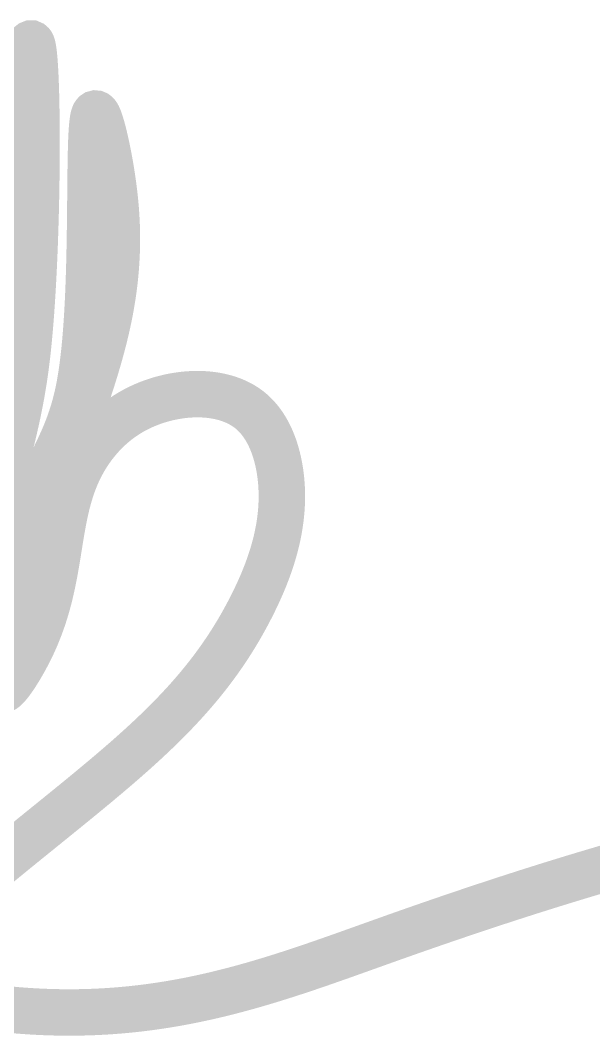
# Model space of a CAD drawing. Header units: millimetres. Extents: x -182770 to 489476, y -561170 to -280028.
# Drawn here: x 114323 to 114723, y -526394 to -525686 of the extents above; entities that cross this region are included whole.
import ezdxf
from ezdxf.enums import TextEntityAlignment as Align

# ---------------------------------------------------------------- set-up
doc = ezdxf.new("R2010")
doc.units = ezdxf.units.MM
doc.header["$MEASUREMENT"] = 0
for name, color, linetype, lineweight in [('LC Dim', 8, 'Continuous', 18), ('LC ISO', 153, 'Continuous', 13), ('LC Net thay', 63, 'Continuous', 25), ('LC Text1', 3, 'Continuous', 20)]:
    doc.layers.add(name, color=color, linetype=linetype, lineweight=lineweight)
doc.styles.add('Khungten', font='VHAVAN.TTF', dxfattribs={"width": 0.9, "height": 5000})
doc.styles.add('LC 1', font='VHAVANB.TTF')
doc.styles.add('Title', font='VHBLACK.TTF', dxfattribs={"width": 0.8})

# ---------------------------------------------------------------- blocks, each defined once
blk = doc.blocks.new('a tuan anh')
at = {"layer": 'LC ISO', "const_width": 30}
for points in [[(322.6217990564619, -97.14240423910087), (323.2762156529643, -94.28369632261456), (323.8787287768355, -91.44855349278077), (324.4319153559627, -88.6327320530836), (324.9383523182332, -85.83198830699257), (325.4006165915634, -83.04207855802088), (325.8212851038406, -80.2587591096235), (326.2029347829666, -77.47778626532818), (326.5481425568287, -74.6949163285899), (326.8594853533577, -71.9059056029073), (327.139540100412, -69.10651039177901), (327.3908837259223, -66.29248699867458), (327.616093157776, -63.45959172709263), (327.8177453238604, -60.60358088051726), (327.9984171520919, -57.72021076243254), (328.160685570343, -54.80523767633713), (328.3071275065449, -51.85441792570055), (328.4403198885848, -48.86350781403598), (328.5628396443353, -45.82826364479843), (328.677263701742, -42.74444172150106), (328.7861689886486, -39.60779834762798), (328.8921324330149, -36.41408982666326), (328.9977309626847, -33.15907246209099), (329.1055415055889, -29.83850255739526), (329.2181409896148, -26.44813641608926), (329.3381061285036, -22.98373099704622), (329.4674231565587, -19.44285055817454), (329.6061996607459, -15.82880939141614), (329.7541704498872, -12.14606276246195), (329.9110703328333, -8.399065937002888), (330.0766341183917, -4.592274180758977), (330.2505966153985, -0.7301427594356937), (330.4326926326612, 3.182873061276041), (330.622656979016, 7.142318015699857), (330.8202244632848, 11.14373683810118), (331.0251298942894, 15.18267426278908), (331.2371080808662, 19.25467502405809), (331.4558938318369, 23.35528385621728), (331.6812219560088, 27.48004549357574), (331.9128272622329, 31.62450467041344), (332.3938086560956, 39.95469457974832), (332.8967164840142, 48.31021145862178), (333.4194292166067, 56.65541318143369), (333.9598253244476, 64.95465762258391), (334.2359916661517, 69.07590769827948), (334.5157832781551, 73.17230265645776), (334.7989349692652, 77.23938723141328), (335.0851815483184, 81.27270615744055), (335.3742578241363, 85.26780416886322), (335.6658986055409, 89.22022599996126), (335.9598387013539, 93.12551638504374), (336.2558129204263, 96.97922005839064), (336.5535560715361, 100.7768817543256), (336.852802963549, 104.5140462071286), (337.1532884052867, 108.1862581511232), (337.4547472055565, 111.7890623205894), (337.7569141731801, 115.3180034498218), (337.9081803475274, 117.0533831038338), (338.0595241170086, 118.768626273144), (338.2109123327537, 120.463176049554), (338.362311845849, 122.136475524836), (338.5136895073956, 123.7879677907913), (338.6650121685234, 125.4170959391922), (338.8162466803042, 127.0233030618547), (338.9673598938534, 128.6060322505364), (339.1183186602721, 130.1647265970387), (339.2690898306901, 131.6988291931484), (339.4196402561647, 133.2077831306524), (339.569936787826, 134.6910315013374), (339.7199462767749, 136.1480173969903), (339.8696355741122, 137.5781839093979), (340.0189715309243, 138.980974130347), (340.1679209983558, 140.3558311516244), (340.316450827464, 141.7021980650316), (340.4645278693934, 143.0195179623261), (340.6121189752012, 144.3072339353239), (340.759190996032, 145.5647890758119), (340.9057107829722, 146.7916264755477), (341.0516451871226, 147.9871892263473), (341.1969610595843, 149.1509204199829), (341.3416252514726, 150.2822631482559), (341.4856046138739, 151.3806605029531), (341.6288659979182, 152.4455555758468), (341.7713762546773, 153.4763914587384), (341.9131022352667, 154.4726112434), (342.0540107907873, 155.4336580216332), (342.1940687723545, 156.3589748852246), (342.3332430310547, 157.2480049259466), (342.4715004180034, 158.1001912356005), (342.6088077843015, 158.9149769059877), (342.7451319810643, 159.6918050288659), (342.8804398593493, 160.4301186960365), (343.0146982703154, 161.1293609992863), (343.1478740650346, 161.7889750304021), (343.2799340946076, 162.4084038811852), (343.4108452101646, 162.9870906433935), (343.5405742627627, 163.5244784088281), (343.6690881035465, 164.0200102692907), (343.796353583617, 164.4731293165532), (343.9223375540605, 164.8832786424027), (344.0470068659779, 165.2499013386405), (344.1703283704846, 165.5724404970388), (344.2922689186817, 165.850339209399), (344.4127953616553, 166.0830405674933), (344.5318745505356, 166.2699876631086), (344.6494733364088, 166.4106235880463), (344.7655585703906, 166.5043914340786), (344.8800971035671, 166.5507342930068), (344.9930561592773, 166.5491141731763), (345.1044130205264, 166.4995043326926), (345.2141559406737, 166.402435558266), (345.3222737278556, 166.2584668306226), (345.4287551901652, 166.0681571305322), (345.533589135739, 165.8320654387353), (345.6367643726699, 165.5507507360307), (345.7382697091089, 165.2247720031301), (345.8380939531635, 164.854688220832), (345.9362259129412, 164.4410583698482), (346.0326543965784, 163.9844414309773), (346.1273682121682, 163.4853963849455), (346.2203561678471, 162.944482212537), (346.3116070717224, 162.3622578944778), (346.4011097319308, 161.7392824115523), (346.4888529565796, 161.076114744501), (346.5748255537765, 160.3733138741081), (346.6590163316578, 159.6314387810999), (346.741414098331, 158.8510484462313), (346.8220076619182, 158.0327018502867), (346.9007858305413, 157.1769579740067), (346.9777374123078, 156.2843757981464), (347.0528512153396, 155.355514303461), (347.1261160477588, 154.3909324707201), (347.1975207176874, 153.3911892806791), (347.2670540332329, 152.3568437140784), (347.3347048025316, 151.2884547517024), (347.4004618336912, 150.1865813742916), (347.4643139348191, 149.0517825626011), (347.5262499140372, 147.8846172973863), (347.5862585794675, 146.6856445594167), (347.6443287392322, 145.455423329433), (347.700449201453, 144.1945125882048), (347.7546087742521, 142.903471316502), (347.8067962657369, 141.5828584950505), (347.8570004840149, 140.23323310462), (347.9052102372225, 138.8551541259803), (347.9514143334673, 137.449180539872), (347.9956015808857, 136.0158713270648), (348.0377607875707, 134.5557854683138), (348.0778807616589, 133.0694819443597), (348.1159503112576, 131.5575197359867), (348.1519582445035, 130.0204578239209), (348.1858933694893, 128.4588551889465), (348.2177444943518, 126.8732708118187), (348.2475004271837, 125.264263673278), (348.2751499761362, 123.6323927540798), (348.3006819493312, 121.9782170350081), (348.3240851548471, 120.3022954968037), (348.3453484008351, 118.6051871202071), (348.3644604954025, 116.8874508860026), (348.396186462749, 113.3923307677615), (348.4191735218337, 109.821406988136), (348.4333321375889, 106.1791513931821), (348.4385727749905, 102.4700358289556), (348.4348058989854, 98.69853214151226), (348.4219419744913, 94.8691121768934), (348.3998914664699, 90.98624778118392), (348.3685648398678, 87.0544108004251), (348.3278725596319, 83.07807308068732), (348.2777250907093, 79.06170646801183), (348.2180328980321, 75.00978280845447), (348.1487064465764, 70.92677394810016), (348.0696562012599, 66.81715173297562), (347.9807926270296, 62.68538800915121), (347.773267351673, 54.37332341961155), (347.5254143400525, 46.02635494797141), (347.2365173117432, 37.68025736266281), (346.9058599863201, 29.37080543214688), (346.7246473745618, 25.24100120257935), (346.5327260833583, 21.13377392487018), (346.3300065776566, 17.05359544511884), (346.1163993224036, 13.0049376093375), (345.8918147825607, 8.992272263596533), (345.6561634230602, 5.020071253951755), (345.409355708849, 1.092806426458992), (345.151302104874, -2.785050372796832), (344.8819130760967, -6.60902729780355), (344.6010990874347, -10.37465250247624), (344.3087706038496, -14.07745414075907), (344.0048380903027, -17.71296036659623), (343.6892120117118, -21.2766993339319), (343.5269859058317, -23.03025864376104), (343.3618028330384, -24.76419919671025), (343.1936516014684, -26.47796201199526), (343.0225210192439, -28.17098810887546), (342.848398746326, -29.84273859928362), (342.6712356762146, -31.49331802387314), (342.3074135759671, -34.73448189931514), (341.9302948928089, -37.90173824364319), (341.5391172631935, -41.00238997745328), (341.1331183236471, -44.04374002137047), (340.7115357106522, -47.03309129597619), (340.2736070607061, -49.97774672191008), (339.8185700103058, -52.885009219739), (339.3456621959631, -55.7621817101026), (338.8541212541459, -58.61656711358228), (338.3431848213804, -61.45546835081768), (337.8120905341348, -64.28618834237568), (337.2600760289351, -67.11603000888135), (336.6863789422496, -69.95229627094523), (336.0902369105752, -72.80229004916328), (335.4708875704382, -75.67331426414603), (334.8275685583067, -78.57267183650401), (334.1595175106777, -81.50766568684776), (333.465972064063, -84.48559873577324), (332.7461698549596, -87.51377390387643), (331.9993485198647, -90.5994941117824), (331.2247456952464, -93.7500622801017), (330.826787985774, -95.35194651209167), (330.4215990176308, -96.97278132941574), (330.0090834953444, -98.61347959714476), (329.5891461235005, -100.2749541803641), (329.1616916066559, -101.9581179441302), (328.7266246493527, -103.6638837535284), (328.2838499561767, -105.3931644736294), (327.8332722316845, -107.1468729695189), (327.3747961804474, -108.925922106253), (326.9083265070076, -110.7312247489317), (326.4337679159362, -112.5636937626259), (325.9510561330098, -114.4241282710136), (325.4605793683586, -116.3116683326662), (324.9630682744755, -118.2241984177672), (324.4592619795148, -120.159571919794), (323.9498996116745, -122.1156422322092), (322.9174631700298, -126.0812868619541)], [(322.2462294502475, -177.082234424277), (323.0626974876068, -175.4962627618515), (323.8915017405816, -173.8753313671477), (324.7318571570504, -172.2215812335344), (325.5829786848626, -170.5371533544094), (326.4440812718822, -168.8241887231561), (327.3143798660021, -167.0848283331434), (328.1930894150573, -165.3212131777691), (329.0794248669263, -163.5354842504166), (329.9726011694729, -161.7297825444693), (331.7763361180696, -158.0670247703383), (333.5980138437735, -154.3500678024429), (335.4313539295108, -150.5960395878792), (337.270075958193, -146.8220680737286), (340.9385441761406, -139.2828069349198), (342.7557295312581, -135.5517732044391), (344.5531751610397, -131.8693079626828), (345.4425329485821, -130.0516410085402), (346.3246006483969, -128.2525391567324), (347.1985932083335, -126.4741434006428), (348.0637255762704, -124.7185947336548), (348.9192127000715, -122.9880341491662), (349.7642695275863, -121.2846026405459), (350.5981119278731, -119.6104371318943), (351.4201801756135, -117.966683235034), (352.2304303400742, -116.3522080385737), (353.028890685353, -114.7655597103876), (353.8155894755037, -113.2052864183497), (354.590554974624, -111.6699363303196), (355.353815446826, -110.1580576141714), (356.1053991561639, -108.6681984377792), (356.8453343667206, -107.1989069690317), (357.5736493426084, -105.7487313757738), (358.2903723478958, -104.3162198258797), (358.9955316466803, -102.8999204872525), (360.3712721810298, -100.1101511151792), (361.7010970583651, -97.36780860253202), (362.9852323913365, -94.6612782922748), (364.2239042926813, -91.97894552740036), (365.4173388750351, -89.30919565084332), (366.5657622511208, -86.64041400559654), (367.6694005335739, -83.96098593462375), (368.728479835132, -81.25929678088869), (369.7432262684451, -78.52373188736965), (370.7138659461925, -75.74267659704492), (371.6406249810825, -72.90451625286369), (372.087619917671, -71.46039210524759), (372.5237294857798, -69.99763619780424), (372.9489819495357, -68.51479669836408), (373.3634055729926, -67.01042177483032), (373.7670286202338, -65.48305959506251), (374.1598793553712, -63.93125832692022), (374.5419860424736, -62.35356613830663), (374.9133769456239, -60.74853119705222), (375.2740803289053, -59.11470167104562), (375.6241244564299, -57.45062572817551), (375.9635375922371, -55.75485153630143), (376.292349264113, -54.02594751423749), (376.6106492560357, -52.26344773395977), (376.9186127552239, -50.46825491884374), (377.2164214345103, -48.64137572908658), (377.5042569666693, -46.78381682487088), (377.7823010245193, -44.89658486639382), (378.0507352808781, -42.98068651386711), (378.3097414085642, -41.03712842744426), (378.5595010803663, -39.06691726735153), (378.8001959691173, -37.07105969375698), (379.0320077475917, -35.05056236687233), (379.2551180886367, -33.00643194688018), (379.4697086650413, -30.93967509394861), (379.6759611496091, -28.85129846830387), (379.8740572151728, -26.74230873012857), (380.0641785345215, -24.61371253960533), (380.2465067804733, -22.46651655691676), (380.5885107434297, -18.12035185586137), (380.9015224864997, -13.71186790849606), (381.1869953921705, -9.249117996339919), (381.4463828429143, -4.740155400941148), (381.6811382212036, -0.1930334038333967), (381.8927149095398, 4.384194713493343), (382.0825662903662, 8.983475669447216), (382.2521457461844, 13.59675618255278), (382.5363024126709, 22.83310275398253), (382.6537863882841, 27.44006224925397), (382.756811968793, 32.02880817552796), (382.8468325366557, 36.59128725128539), (382.9253014743736, 41.11944619496353), (382.9936721644044, 45.60523172505782), (383.0533979892207, 50.04059056002006), (383.1059323313239, 54.41746941833117), (383.1527285731572, 58.72781501844293), (383.1952400972077, 62.96357407883625), (383.2153432721097, 65.05096700615832), (383.2349202859768, 67.11669331797748), (383.2541528116417, 69.15974635411112), (383.2732225219079, 71.17911945434753), (383.2923110896081, 73.17380595850409), (383.3116001875023, 75.14279920638364), (383.3312714884523, 77.08509253780358), (383.3515066652326, 78.99967929258128), (383.3724873906613, 80.88555281050503), (383.3943953375565, 82.74170643140678), (383.4174121787219, 84.56713349506026), (383.441719586961, 86.36082734131196), (383.467499235092, 88.12178130995017), (383.494932795933, 89.84898874077771), (383.5242019422731, 91.54144297362654), (383.5554883469304, 93.19813734828494), (383.588973682723, 94.81806520455575), (383.6248396224546, 96.4002198822709), (383.6632678389287, 97.94359472123324), (383.704440004949, 99.44718306123104), (383.7485377933481, 100.9099782420963), (383.7957428769296, 102.3309736036172), (383.8462369284825, 103.7091624856257), (383.9002016208397, 105.0435382279102), (383.95781862679, 106.3330941702879), (384.0192696191662, 107.5768236525764), (384.0847362707573, 108.7737200145639), (384.154400254396, 109.9227765960677), (384.2284432428569, 111.0229867369053), (384.3070469089871, 112.0733437768795), (384.3903929255612, 113.0728410558077), (384.4786629654263, 114.0204719134636), (384.5720387013571, 114.9152296896937), (384.6707018062007, 115.7561077243008), (384.774833952717, 116.5420993570733), (384.8846168137679, 117.2721979278431), (385.0002320621134, 117.9453967763984), (385.1218613706005, 118.5606892425567), (385.2496864120185, 119.1170686661353), (385.3838888591999, 119.6135283869226), (385.5246503849339, 120.0490617447504), (385.672152662024, 120.4226620794216), (385.8265773633029, 120.7333227307245), (385.9881061615597, 120.980037038491), (386.1569207296125, 121.161798342524), (386.3332027402794, 121.2775999826263), (386.5171338663495, 121.3264352986007), (386.7088957806554, 121.3072976302792), (386.9086701560009, 121.2191803174501), (387.1166386651748, 121.0610766999307), (387.3329829809954, 120.8319801175239), (387.5578847762954, 120.5308839100471), (387.7915257238637, 120.1567814172886), (388.0340874965186, 119.7086659790803), (388.2857517670491, 119.1855309352104), (388.5467002083024, 118.586369625511), (388.8170887778542, 117.9102787598094), (389.0966274818638, 117.1581476851134), (389.3846487791307, 116.3323834144539), (389.6804732131422, 115.435440858113), (389.9834213273425, 114.4697749264305), (390.2928136652336, 113.4378405297466), (390.6079707702593, 112.3420925783721), (390.9282131858927, 111.1849859826325), (391.2528614556213, 109.9689756528533), (391.5812361228891, 108.6965164993744), (391.9126577311836, 107.3700634325069), (392.2464468239632, 105.9920713625907), (392.581923944701, 104.5649951999221), (392.9184096368554, 103.0912898548559), (393.2552244439139, 101.5734102377028), (393.5916889093351, 100.0138112588029), (393.9271235766064, 98.41494782848167), (394.2608489891718, 96.77927485703549), (394.5921856905043, 95.10924725481891), (394.9204542240914, 93.4073199321574), (395.2449751333916, 91.6759477993619), (395.5650689618633, 89.91758576675784), (395.8800562529796, 88.13468874468526), (396.1892575502279, 86.32971164345508), (396.7875843369548, 82.66333684486744), (397.3546136697987, 78.93810065358412), (397.8849098965002, 75.1736423522234), (398.3730373648286, 71.38960122337448), (398.8135604225245, 67.60561654964113), (399.2010434173426, 63.84132761365618), (399.5304359500878, 60.1152782041172), (399.8008373076591, 56.43421218746516), (400.0138756753295, 52.79768233126379), (400.1712151974789, 49.20513915065385), (400.2745200185163, 45.65603316080524), (400.3254542828508, 42.14981487685873), (400.3256821348914, 38.6859348139842), (400.2768677190325, 35.263843487337), (400.1806751796685, 31.88299141204334), (400.038768661223, 28.54282910330221), (399.8528123080905, 25.24280707625439), (399.62447026468, 21.98237584604067), (399.3554066753859, 18.76098592784547), (399.0472856846172, 15.57808783679502), (398.7017714367685, 12.43313208807376), (398.3205280762631, 9.325569196807919), (397.9052197474812, 6.254849678167375), (397.4575105948607, 3.220424047322012), (396.9790647627669, 0.2217428194126114), (396.4715463956236, -2.741743490405497), (395.9366196378251, -5.670584366976982), (395.3759486337804, -8.56532929513196), (394.7911975278985, -11.42652775972965), (394.1840304645884, -14.25472924561473), (393.5561115882301, -17.0504832376173), (392.9091050432471, -19.81433922058204), (392.2446749740338, -22.54684667938272), (391.5644855249993, -25.24855509882036), (390.8702008405526, -27.92001396376872), (390.1634850650735, -30.56177275905793), (389.4460023429856, -33.17438096953265), (388.7193996951974, -35.75840844662162), (387.9845812103013, -38.31530868040863), (387.2414386454184, -40.84773922120803), (386.4897911322187, -43.35844399957568), (384.960257787563, -48.32565199128294), (383.394534229592, -53.23888409996289), (381.7911735116504, -58.12009177009168), (380.1487286870251, -62.99122644611634), (378.465752809032, -67.87423957248393), (376.7407989309868, -72.79108259367058), (375.8621280711086, -75.2690501412144), (374.9724201061908, -77.76370695413789), (374.071494167918, -80.27779696299694), (373.1591693879454, -82.81406409834744), (372.2352648979431, -85.37525229073071), (371.2995998295664, -87.96410547071719), (370.3519933144853, -90.58336756887729), (369.3922644843697, -93.23578251575236), (368.4202324708749, -95.92409424191283), (367.4357164056564, -98.65104667790001), (366.4385354203841, -101.4193837542844), (365.428508646728, -104.2318494016072), (364.4054552163434, -107.0911875504389), (363.3691942609003, -110.0001421313355), (362.3195449120685, -112.9614570748527), (361.256326301489, -115.9778763115464), (360.1793575608463, -119.0521437719581), (359.0884578217956, -122.1870033866871), (357.9834462159924, -125.3851990862458), (356.8641418751213, -128.6494748012337), (355.7303639308229, -131.982574462163), (354.5819315147819, -135.3872419996333), (353.418663758639, -138.8662213441712), (352.8314101066935, -140.6344354223838), (352.2403797940933, -142.4222564263328), (351.645550212299, -144.2300273473375), (351.0468987527711, -146.0580911767029), (350.4444028069556, -147.906790905763), (349.8380397663423, -149.7764695258229), (349.2277870223625, -151.6674700282165), (348.6136219664768, -153.5801354042487), (347.9955219901603, -155.5148086452537), (347.3734644848591, -157.4718327425362), (346.7474268420192, -159.4515506874304), (346.1173864531156, -161.4543054712558), (345.483320709609, -163.4804400853172), (344.8452070029452, -165.5302975209488), (344.2030227245705, -167.6042207694554), (343.5567452659743, -169.7025528221711), (342.9063520186028, -171.8256366704154), (342.2518203739019, -173.9738153054932), (341.5931277233321, -176.1474317187385), (340.9302514583687, -178.3468289014709), (340.2633593484497, -180.5717979047913), (339.5935073303699, -182.8195548224321), (338.2501825518266, -187.3692954420985), (336.9107952366758, -191.9677764096123), (335.5858635287441, -196.586723287357), (334.2859055719309, -201.1978616377019), (333.0214395100629, -205.772917023045), (332.4058028596919, -208.0380778420949), (331.8029834869958, -210.2836150057701), (331.2142961599748, -212.5059942093794), (330.6410556466144, -214.7016811482317), (330.0845767148567, -216.8671415176068), (329.5461741327308, -218.9988410128135), (329.0271626681933, -221.0932453291607), (328.5288570892299, -223.1468201619136), (328.052572163826, -225.1560312063957), (327.5996226599527, -227.1173441579012), (327.1713233456103, -229.0272247117246), (326.7689889887697, -230.8821385631454), (326.3939343574166, -232.6785514074872), (326.0474742195365, -234.4129289400444), (325.7309233431006, -236.0817368560965), (325.4455964960798, -237.6814408509526), (325.3150529486156, -238.4542744077189), (325.1928084465035, -239.208506619907), (325.079027335727, -239.9436956994614), (324.973873962299, -240.6593998582684), (324.8775126722176, -241.3551773082581), (324.790107811481, -242.0305862613313), (324.7118237260875, -242.6851849294035), (324.6428247620206, -243.3185315243754), (324.5832752652932, -243.9301842581772), (324.5333395819034, -244.5197013427096), (324.4931820578349, -245.0866409899027), (324.462967039115, -245.6305614116427), (324.4428588717128, -246.1510208198451), (324.4330219016119, -246.6475774264545), (324.4336204748543, -247.1197894433426), (324.4448189374234, -247.5672150824394), (324.4667816353031, -247.9894125556602), (324.4996729144914, -248.3859400749207), (324.5436571209866, -248.7563558521069), (324.5988986008015, -249.1002180991636), (324.6655616999196, -249.4170850279916), (324.7438107643538, -249.7065148504917), (324.8338101400877, -249.9680657785793), (324.9357241731195, -250.2012960241846), (325.049717209462, -250.4057637992082), (325.1759535950841, -250.5810273155512), (325.3145976760134, -250.7266447851434), (325.4658137982333, -250.8421744198859), (325.6297663077421, -250.9271744316939), (325.806619550538, -250.9812030324829), (325.9965378726192, -251.0038184341684), (326.1996856199839, -250.9945788486366), (326.4162271386303, -250.9530424878321), (326.6463267745567, -250.8787675636559), (326.8901488737611, -250.7713122880232), (327.1478577822418, -250.630234872835), (327.419617845997, -250.4550935300067), (327.7055812630133, -250.2454697542125), (328.005573608054, -250.0015710439184), (328.3190652235935, -249.7242857331148), (328.6455085696798, -249.4145364291908), (328.9843561063462, -249.0732457395352), (329.3350602936553, -248.7013362714933), (329.6970735916257, -248.2997306324833), (330.0698484603199, -247.8693514298357), (330.4528373597714, -247.4111212709686), (330.8454927500279, -246.9259627632273), (331.2472670911229, -246.4147985140153), (331.6576128431043, -245.8785511306924), (332.0759824660199, -245.3181432206329), (332.5018284199032, -244.7344973912259), (332.9346031648165, -244.1285362498456), (333.3737591607787, -243.5011824038666), (333.8187488678523, -242.853358460663), (334.7240392554668, -241.4999907120946), (335.6460940080142, -240.0758138631645), (336.5805328058341, -238.5882087728824), (337.5229753292806, -237.0445563002431), (338.4690412586788, -235.4522373043001), (339.4143502743827, -233.8186326440482), (340.3545220567321, -232.1511231784825), (341.285176286081, -230.4570897666417), (342.2019326427544, -228.7439132675354), (343.1004108071211, -227.0189745401876), (343.9762304595206, -225.2896544435935), (344.8251662265538, -223.5631072309043), (345.6456286452303, -221.8426321882289), (346.4382330821245, -220.1283040818525), (347.2036627711495, -218.4200984233757), (347.942600946204, -216.7179907244717), (348.6557308412157, -215.0219564967556), (349.3437356900686, -213.3319712518569), (350.0072987266758, -211.6480105014343), (350.6471031849505, -209.9700497571175), (351.2638322987914, -208.2980645305506), (351.8581693021115, -206.6320303333632), (352.4307974288095, -204.9719226771849), (352.982399912813, -203.3177170736599), (353.5136599879916, -201.6693890344322), (354.0252608882874, -200.0269140711316), (354.5178858475847, -198.3902676954021), (355.4489408788504, -195.1343627531896), (356.3122909530211, -191.9014783009188), (357.113401941373, -188.6914184316411), (357.8577397151385, -185.503987238495), (358.5507701455936, -182.3389888145612), (359.1979591039708, -179.196227252949), (359.8047724615462, -176.0755066467391), (360.3766760895669, -172.97663108907), (360.9191358592652, -169.8994046729931), (361.4376176419028, -166.8436314916471), (361.9375873087556, -163.809115638127), (362.4245107310562, -160.7956612055132), (362.9038537800516, -157.8030722869007), (363.3810823270178, -154.8311529754137), (363.8616622432019, -151.8797073641472), (364.3510593998362, -148.9485395461816), (364.854739668197, -146.037453614641), (365.3781689195312, -143.1462536626059), (365.9268130250857, -140.2747437831858), (366.5061378561222, -137.4227280694759), (367.1216092839022, -134.5900106145709), (367.7786931796436, -131.7763955115806), (368.4828554146516, -128.9816868536), (369.2395618601295, -126.2056887337385), (370.054278387368, -123.4482052450767), (370.9324708675995, -120.7090404807386), (371.8796051720856, -117.9879985337902), (372.3807335931924, -116.6342123959475), (372.9011471720733, -115.2848834973702), (373.4415291426412, -113.9399873496732), (374.0025627388241, -112.5994994645444), (374.5849311944912, -111.2633953535696), (375.189317743585, -109.9316505284223), (375.8164056199894, -108.6042405007174), (376.4668780576176, -107.2811407821137), (377.1414182903682, -105.9623268842406), (377.8407023334585, -104.6477829122741), (378.5651251763338, -103.337827520998), (379.3147165152477, -102.033214231531), (380.0894816101063, -100.7347256555222), (380.8894257207867, -99.4431444046204), (381.714554107195, -98.15925309050363), (382.5648720291792, -96.88383432477713), (383.4403847466456, -95.61767071913346), (384.3410975194711, -94.36154488519242), (385.2670156075619, -93.11623943461746), (386.2181442707952, -91.88253697907203), (387.1944887690479, -90.66122013017593), (388.1960543621972, -89.45307149960718), (389.2228463101492, -88.2588736990001), (390.274869872781, -87.07940934001817), (391.3521303099697, -85.91546103429573), (392.4546328816214, -84.76781139349623), (393.5823828476132, -83.63724302926857), (394.7353854678076, -82.52453855326166), (395.9136460021255, -81.43048057710985), (397.1171697104292, -80.35585171250568), (398.3459618526103, -79.30143457105441), (399.6000276885752, -78.26801176443405), (400.8793724781717, -77.25636590427894), (402.184001481306, -76.26727960225253), (403.5139199578698, -75.30153547000373), (404.8691331677255, -74.35991611916688), (406.2496463707939, -73.44320416140545), (407.655464826923, -72.55218220836832), (409.0865937960334, -71.68763287171896), (410.5430046881374, -70.85032764043717), (412.0240225626912, -70.04082562033727), (413.528392017397, -69.25949518437847), (415.0548370256874, -68.50669792862027), (416.6020815609663, -67.78279544910765), (418.1688495966664, -67.08814934190013), (419.7538651062059, -66.42312120307179), (421.3558520630177, -65.78807262866758), (422.9735344404762, -65.18336521473248), (424.6056362120435, -64.609360557326), (426.2508813511231, -64.06642025250767), (427.9079938311479, -63.554905896337), (429.5756976255216, -63.07517908485897), (431.2527167076769, -62.6276014141331), (432.9377750510175, -62.21253448023344), (434.6295966289763, -61.83033987917588), (436.3269054149714, -61.48137920706358), (438.0284253824211, -61.16601405991241), (439.7328805047437, -60.88460603379644), (441.4389947553573, -60.63751672478975), (443.1454921076947, -60.42510772890819), (444.8510965351597, -60.24774064222584), (446.5545320111851, -60.10577706081676), (448.2545225091744, -59.99957858069683), (449.9497920025606, -59.92950679795467), (451.6390644647472, -59.89592330863525), (453.3210638691817, -59.89918970879808), (454.9945141892676, -59.93966759448813), (456.6581393984234, -60.01771856177947), (458.3106634700671, -60.13370420670253), (459.9508103776316, -60.28798612534592), (461.5773040945351, -60.48092591372551), (463.1888685941813, -60.71288516792993), (464.7842278499884, -60.98422548400413), (466.3621058354038, -61.29530845800764), (467.9212265238166, -61.64649568597088), (469.4603138886741, -62.03814876399701), (470.9780919033801, -62.47062928808737), (472.4732845413382, -62.94429885434511), (473.9446157760103, -63.45951905880065), (475.3908095807856, -64.01665149751352), (476.8105899290822, -64.61605776654324), (478.2026807943475, -65.25809946193476), (479.5658061499707, -65.94313817977672), (480.8986899693846, -66.67153551607043), (482.2000562259927, -67.44365306691907), (483.4686288932571, -68.25985242835304), (484.7031319445523, -69.12049519643188), (485.9022893533256, -70.02594296721509), (487.0648652477394, -70.9765130598098), (488.1904276743444, -71.97163634630851), (489.2792872637219, -73.0099248826009), (490.3317825100967, -74.08996000052139), (491.348251907737, -75.2103230318753), (492.329033950853, -76.36959530849708), (493.2744671336986, -77.5663581622066), (494.1848899505276, -78.79919292480918), (495.06064089555, -80.06668092811015), (495.9020584630343, -81.36740350394393), (496.7094811472052, -82.69994198413042), (497.4832474423019, -84.06287770048948), (498.2236958425783, -85.45479198481189), (498.9311648422445, -86.87426616894663), (499.6059929355979, -88.31988158468448), (500.2485186168051, -89.79021956387442), (500.8590803801781, -91.28386143829266), (501.4380167199124, -92.79938853980275), (501.9856661302474, -94.3353822001809), (502.5023671054514, -95.8904237512761), (502.9884581397346, -97.46309452487912), (503.4442777273507, -99.05197585283895), (503.8701643625536, -100.6556490669318), (504.266456539568, -102.2726954990067), (504.6334927526186, -103.9016964808834), (504.9716114959883, -105.5412333443528), (505.2811512638873, -107.1898874212638), (505.5624505505548, -108.8462400434073), (505.8158478502301, -110.5088725426031), (506.0416816571669, -112.1763662506855), (506.2402904656046, -113.8473024994601), (506.4120127697825, -115.5202626207465), (506.5571870639251, -117.1938279463648), (506.6761518422863, -118.8665798081347), (506.76924559912, -120.5370995378616), (506.8368068294949, -122.2039684813353), (506.8791896553303, -123.8660207168432), (506.8968037175218, -125.5229882332496), (506.8900709811423, -127.1748023387627), (506.8594134112791, -128.8213943415321), (506.8052529730048, -130.4626955497952), (506.7280116314068, -132.0986372716725), (506.6281113515433, -133.7291508154012), (506.5059740985307, -135.3541674891603), (506.3620218374126, -136.9736186010996), (506.1966765332909, -138.5874354594562), (506.0103601512528, -140.1955493723799), (505.8034946563566, -141.7978916480643), (505.5765020136896, -143.3943935946882), (505.3298041883245, -144.9849865204596), (505.0638231453486, -146.5696017335431), (504.7789808498637, -148.1481705421465), (504.1544003615854, -151.2868941785855), (503.4594384441298, -154.4006078952807), (502.6974708181515, -157.4887621577218), (501.8718732042762, -160.5508074313839), (500.9860213231586, -163.5861941817566), (500.0432908954099, -166.5943728743296), (499.0470576416992, -169.5747939745779), (498.0006972826377, -172.5269079479913), (496.9075855388655, -175.4501652600593), (495.7710981310229, -178.3440163762716), (494.5946107797499, -181.2079117621179), (493.3814992056869, -184.0413018830586), (492.1351391294738, -186.8436372046126), (490.858906271751, -189.6143681922404), (489.5561763531296, -192.3529453114461), (488.2303250942787, -195.0588190277049), (486.8845738750824, -197.7315010766761), (485.5201776164904, -200.3712838385545), (484.1370356674888, -202.9789978283079), (482.7350205389666, -205.5554842150596), (481.3140047418419, -208.1015841679618), (479.8738607869891, -210.6181388561381), (478.4144611853262, -213.1059894487116), (476.9356784477277, -215.5659771148348), (475.437385085097, -217.9989430236456), (473.9194536083378, -220.4057283442671), (472.3817565283243, -222.7871742458374), (470.8241663559747, -225.1441218975087), (469.246555602178, -227.47741246839), (467.648796777823, -229.7878871276334), (466.0307623938279, -232.076387044377), (464.3923249610525, -234.3437533877441), (462.7333569904295, -236.5908273268578), (461.0537309928332, -238.8184500308853), (459.3533194791526, -241.0274626689497), (457.6319949603057, -243.2187064101745), (455.8896299471817, -245.3930224236974), (454.1260969506693, -247.5512518786709), (452.3412684816722, -249.6942359442182), (450.5350170510792, -251.8228157894773), (448.7072151697939, -253.937832583586), (446.8577353486908, -256.0401274956675), (444.9864500987023, -258.1305416948599), (443.0932319306885, -260.2099163503153), (441.1779533555818, -262.2790926311427), (439.2404868842423, -264.3389117064944), (437.2807050275878, -266.3902147455083), (435.2984802965075, -268.4338429173222), (433.2936852019047, -270.4706373910594), (431.266192254654, -272.5014393358433), (429.2158739656734, -274.5270899208408), (427.1426028458518, -276.5484303151607), (425.0462514060928, -278.5663016879698), (422.9266921572707, -280.5815452083625), (420.7837976103037, -282.5950020455057), (418.6174402760807, -284.6075133685081), (416.4274926654907, -286.6199203465367), (414.2138272894372, -288.6330641486857), (411.9763166588091, -290.6477859441366), (409.71483328451, -292.6649269019981), (407.4292496774287, -294.6853281914082), (405.119438348469, -296.7098309815046), (402.7852718085342, -298.7392764414253), (400.4266225684987, -300.7745057402935), (398.0433631392661, -302.8163600472617), (395.63536603174, -304.8656805314531), (393.2025037568092, -306.9233083620202), (390.7446488253772, -308.9900847080571), (388.2616737483186, -311.0668507387454), (385.7534510365658, -313.1544476231938), (383.2198532009788, -315.2537165305548), (380.6607527524757, -317.3654986299516), (378.0760222019599, -319.4906350905076), (375.4655340602912, -321.6299670813896), (372.8291608384025, -323.7843357717065), (370.1667750471679, -325.9545823306107), (367.4782491975056, -328.1415479272255), (364.7634558002756, -330.3460737306887), (362.0222673664102, -332.5690009101236), (359.2545564067696, -334.8111706346972), (356.4601954322861, -337.0734240735183), (353.6390569538344, -339.3566023957392), (350.7910134823178, -341.6615467704833), (347.9159375286254, -343.9890983668884), (345.0137016036606, -346.3400983540923), (342.084178218327, -348.7153879012185), (339.127239883499, -351.1158081774192), (336.1427591100801, -353.5422003518179), (333.1306084089738, -355.9954055935523), (330.0906602910691, -358.4762650717748), (327.0227872672549, -360.9856199555798), (323.9268618484493, -363.5243114141485), (320.8027565455413, -366.09318061659)], [(321.0785211215552, -456.4305759000272), (324.8448279140866, -456.8557486782956), (328.5834552637243, -457.2454115809815), (332.2948050147825, -457.6000097733631), (335.9792790116335, -457.9199884207046), (339.6372790986206, -458.2057926882844), (343.2692071200872, -458.4578677413811), (346.8754649203911, -458.676658745273), (350.4564543439046, -458.8626108652097), (354.012577234942, -459.0161692664988), (357.5442354378756, -459.1377791143896), (361.0518307970488, -459.2278855741606), (364.5357651568193, -459.2869338110759), (367.9964403615304, -459.3153689904284), (371.4342582555255, -459.3136362774821), (374.8496206831769, -459.2821808375302), (378.2429294888279, -459.2214478358073), (381.6145865168073, -459.1318824376212), (384.964993611502, -459.0139298082213), (388.2945526172407, -458.868035112886), (391.6036653783813, -458.6946435169084), (394.8927337392524, -458.4942001855525), (398.1621595442411, -458.2671502840822), (401.4123446376907, -458.013938977776), (404.6436908639298, -457.7350114319124), (407.8566000673163, -457.4308128117555), (411.0514740922081, -457.1017882825836), (414.2287147829629, -456.7483830096753), (417.3887239839241, -456.3710421583091), (420.531903539435, -455.9702108937345), (423.6586552938388, -455.5463343812589), (426.7693810915225, -455.0998577861174), (429.8644827768148, -454.6312262736319), (432.9443621940445, -454.1408850090229), (436.0094211875985, -453.6292791575979), (439.0600616018201, -453.0968538846209), (442.0966852810525, -452.5440543553705), (445.1196940696391, -451.971325735125), (448.1294898119231, -451.3791131891339), (451.1264743522916, -450.7678618826903), (454.1110495350731, -450.1380169810727), (457.0836172046256, -449.4900236495305), (460.0445792052778, -448.8243270533712), (462.9943373814167, -448.1413723578444), (465.9332935773564, -447.4416047282284), (471.7804074061132, -445.9934113278287), (477.5891354463383, -444.4833081743564), (483.3626924528508, -442.9148565900105), (489.1042931804695, -441.2916178969754), (494.8171523839846, -439.6171534174355), (500.5044848182006, -437.8950244735897), (506.1695052379364, -436.1287923876225), (511.8154283979966, -434.3220184817183), (517.4454690531711, -432.4782640780759), (523.062841958279, -430.6010904988798), (528.6707618681248, -428.6940590663144), (534.272443537513, -426.7607311025786), (545.4699511741637, -422.8294308703335), (556.6810829066526, -418.8356803796632), (567.9315567734593, -414.8079702080722), (579.2469635158195, -410.7746814631828), (584.9348831993702, -408.762981981723), (590.6430704369559, -406.7557475351787), (596.3712153052038, -404.7535083801922), (602.1190078807995, -402.7567947733478), (607.8861382404284, -400.7661369712732), (613.6722964607325, -398.7820652305818), (619.4771726183972, -396.8051098078868), (625.3004567900789, -394.8358009598014), (631.1418390524632, -392.874668942939), (637.0010094822064, -390.9222440139129), (648.7714751504536, -387.0456364458369), (654.682150542285, -385.1225143200136), (660.609374408159, -383.2102203084942), (666.5528368247324, -381.3092846678774), (672.5122278686758, -379.420237654791), (678.4872376166604, -377.5436095258337), (684.4775561453571, -375.6799305376335), (690.4828735314368, -373.8297309468035), (696.5028798515559, -371.9935410099424), (702.5372651823855, -370.1718909836782), (708.5857196005963, -368.3653111246385), (714.6479331828596, -366.5743316894223), (720.723596005846, -364.799482934628), (726.8123981462122, -363.0412951168837)]]:
    blk.add_lwpolyline(points, dxfattribs=at)
blk = doc.blocks.new('lcdi fix')
at = {"layer": 'LC Dim', "xscale": 1.08, "yscale": 1.08, "zscale": 1.08}
blk.add_blockref('a tuan anh', (39082.06014181067, 1556.620480167468), dxfattribs=at)
at = {"color": 7, "style": 'Khungten', "width": 0.8}
for tag, p in [('REVISION', (39498.75271332351, -10746.30395446718)), ('NGAYHT', (39546.07422497955, -11609.37091637403))]:
    blk.add_attdef(tag, text='', height=199.998925739526, dxfattribs=at).set_placement(p, align=Align.CENTER)
at = {"layer": 'LC Text1', "color": 3, "style": 'LC 1', "width": 1.834005631990714}
for tag, p, p2 in [('TENBANVE1', (36912.65773373929, -8885.760238945484), (40339.14503431407, -8885.760238945484)), ('TENBANVE2', (36912.65773373929, -9562.465564332902), (40339.14503431407, -9562.465564332902))]:
    blk.add_attdef(tag, text='', height=249.9999935159642, dxfattribs=at).set_placement(p, p2, align=Align.FIT)
at = {"layer": 'LC Text1', "style": 'Title', "width": 0.7}
blk.add_attdef('SOBANVE', text='', height=249.9999935159641, dxfattribs=at).set_placement((39561.98232412425, -13896.18071823567), align=Align.CENTER)

msp = doc.modelspace()

# ---------------------------------------------------------------- block references
at = {"layer": 'LC Net thay'}
msp.add_blockref('lcdi fix', (74876.11586771242, -527438.8014171035), dxfattribs=at)

doc.saveas('drawing.dxf')
